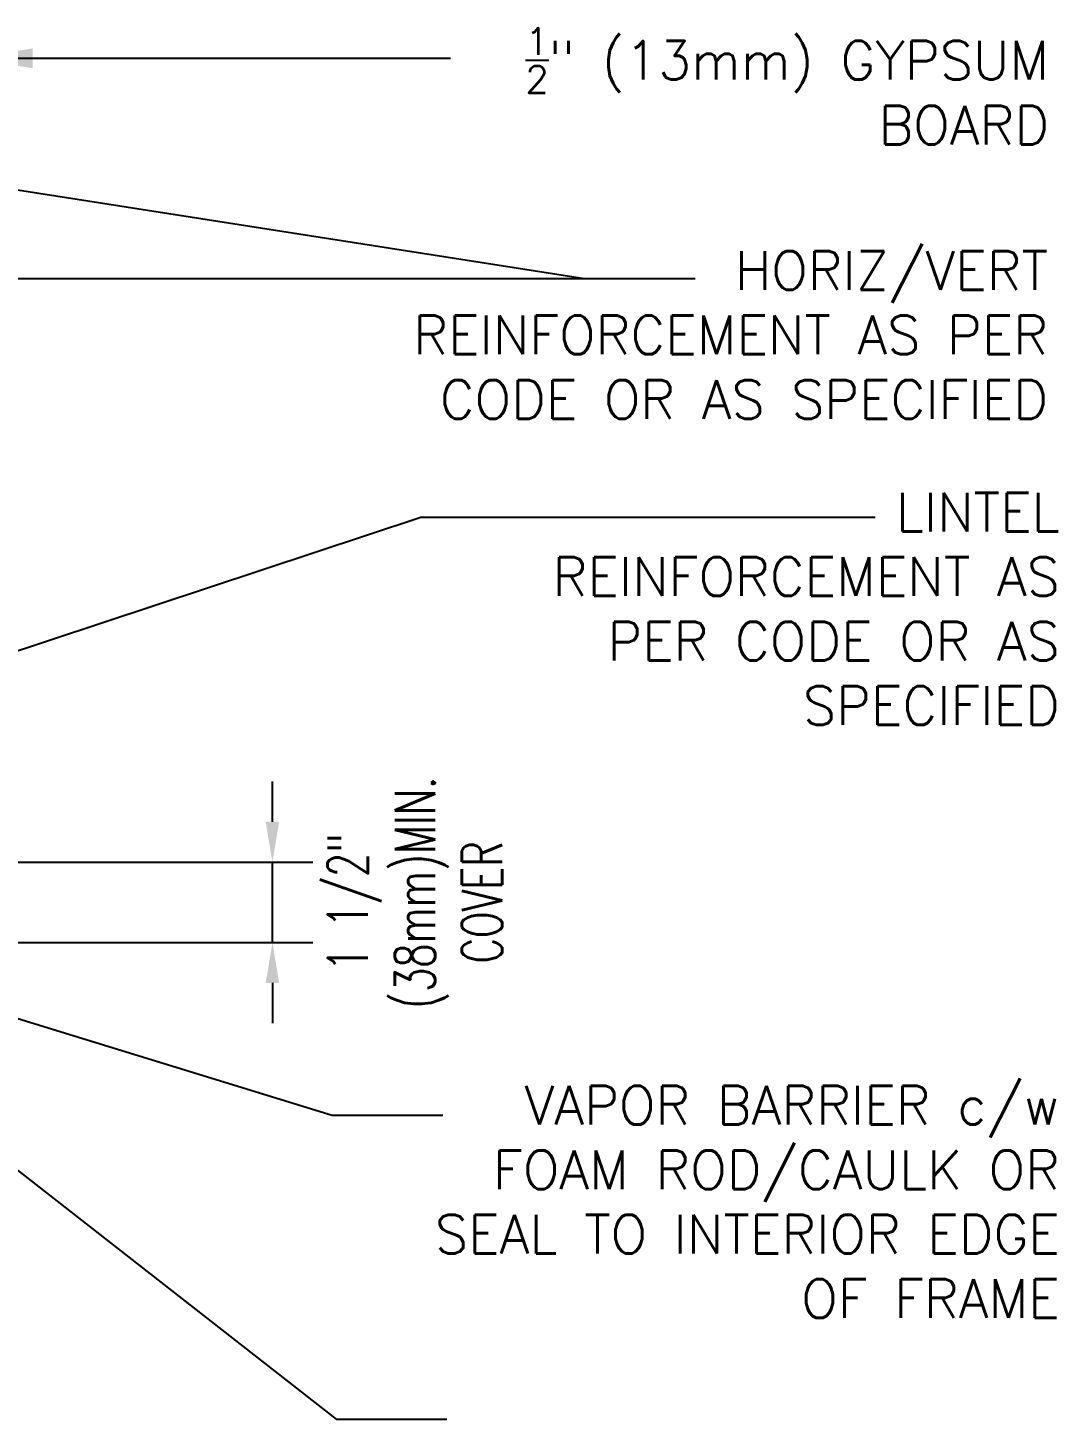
# Model space of a CAD drawing. Header units: inches. Extents: x 2854 to 3090, y 372 to 469.
# Drawn here: x 3070.58 to 3089.77, y 440.4 to 466.3 of the extents above; entities that cross this region are included whole.
import ezdxf

# ---------------------------------------------------------------- set-up
doc = ezdxf.new("R2010")
doc.units = ezdxf.units.IN
doc.header["$LTSCALE"] = 0.5
doc.header["$MEASUREMENT"] = 0
doc.layers.get('Defpoints').update_dxf_attribs({"linetype": 'CONTINUOUS'})
doc.layers.add('TEXT', color=4, linetype='CONTINUOUS')
doc.styles.add('DIM', font='romans.shx', dxfattribs={"width": 0.7})
doc.styles.get("Standard").update_dxf_attribs({"font": 'romans.shx'})
doc.dimstyles.new('ext_12', dxfattribs={"dimscale": 12, "dimtxt": 0.09375, "dimasz": 0.09375, "dimexe": 0.09375, "dimexo": 0.0625, "dimgap": 0.0625, "dimtad": 1, "dimdec": 1, "dimzin": 3, "dimdsep": 46, "dimlunit": 4, "dimtxsty": 'DIM', "dimcen": 0.09, "dimdle": 0.09375, "dimclrt": 4, "dimadec": 0, "dimazin": 0, "dimtfac": 1, "dimtdec": 1, "dimtmove": 2, "dimatfit": 3, "dimfxl": 1, "dimfrac": 2, "dimtolj": 1, "dimtzin": 0, "dimarcsym": 0})
doc.dimstyles.new('ext_8', dxfattribs={"dimscale": 8, "dimtxt": 0.09375, "dimasz": 0.09375, "dimexe": 0.09375, "dimexo": 0.0625, "dimgap": 0.0625, "dimtad": 1, "dimdec": 1, "dimzin": 3, "dimdsep": 46, "dimlunit": 4, "dimtxsty": 'DIM', "dimcen": 0.09, "dimdle": 0.09375, "dimclrt": 4, "dimadec": 0, "dimazin": 0, "dimtfac": 1, "dimtdec": 1, "dimtmove": 2, "dimatfit": 3, "dimfxl": 1, "dimfrac": 2, "dimtolj": 1, "dimtzin": 0, "dimarcsym": 0})

# ---------------------------------------------------------------- blocks, each defined once
blk = doc.blocks.new('*D11')
at = {"layer": 'Defpoints', "color": 0, "transparency": 16777216}
for p in [(3063.415, 450.773), (3075.137, 450.773), (3068.547, 449.273)]:
    blk.add_point(p, dxfattribs=at)
at = {"layer": 'TEXT', "color": 0, "lineweight": -2, "transparency": 16777216}
for p, q in [((3075.137, 451.523), (3075.137, 452.273)), ((3063.915, 450.773), (3075.887, 450.773)), ((3075.137, 449.273), (3075.137, 450.773)), ((3069.047, 449.273), (3075.887, 449.273)), ((3075.137, 448.523), (3075.137, 447.773))]:
    blk.add_line(p, q, dxfattribs=at)
at = {"layer": 'TEXT', "color": 0, "transparency": 16777216}
for points in [[(3075.012, 451.523), (3075.262, 451.523), (3075.137, 450.773)], [(3075.012, 448.523), (3075.262, 448.523), (3075.137, 449.273)]]:
    blk.add_solid(points, dxfattribs=at)
at = {"layer": 'TEXT', "color": 4, "transparency": 16777216, "insert": (3077.79, 450.023), "char_height": 0.75, "attachment_point": 5, "rotation": 90, "style": 'DIM'}
blk.add_mtext('\\A1;1 1/2" \\P (38mm)MIN. \\PCOVER', dxfattribs=at)

msp = doc.modelspace()

# ---------------------------------------------------------------- texts
at = {"layer": 'TEXT', "char_height": 0.72, "attachment_point": 3}
for s, insert, width in [('\\A1;{\\H0.7x;\\S1/2;}" (13mm) GYPSUM BOARD', (3089.599, 466.303), 11.30739), ('HORIZ/VERT REINFORCEMENT AS PER CODE OR AS SPECIFIED', (3089.578, 462.146), 14.19457), ('LINTEL REINFORCEMENT AS PER CODE OR AS SPECIFIED', (3089.797, 457.647), 11.30739), ('VAPOR BARRIER c/w FOAM ROD/CAULK OR SEAL TO INTERIOR EDGE OF FRAME', (3089.797, 446.607), 13.37813)]:
    msp.add_mtext(s, dxfattribs=dict(at, insert=insert, width=width))

# ---------------------------------------------------------------- dimensions: what is measured, and where the dimension line sits
at = {"layer": 'TEXT'}
dim = msp.add_linear_dim(base=(3075.137, 450.773), p1=(3068.547, 449.273), p2=(3063.415, 450.773), angle=90, text='<> \\P (38mm)MIN. \\PCOVER', dimstyle='ext_8', dxfattribs=at)
dim.commit()
dim.dimension.update_dxf_attribs({"geometry": '*D11', "text_midpoint": (3077.79, 450.023), "dimtype": 160})

# ---------------------------------------------------------------- leaders
for points in [[(3069.547, 465.735), (3075.156, 465.735), (3078.451, 465.735)], [(3059.974, 464.914), (3080.949, 461.635), (3083.01, 461.635)], [(3060.422, 461.635), (3080.949, 461.635), (3083.01, 461.635)], [(3061.033, 451.6), (3077.897, 457.196), (3086.361, 457.196)], [(3066.247, 448.275), (3076.324, 440.402), (3078.385, 440.402)], [(3069.109, 448.255), (3076.25, 446.061), (3078.311, 446.061)]]:
    msp.add_leader(points, dimstyle='ext_12', override={"dimgap": 0.0625, "dimtad": 0}, dxfattribs=at)

doc.saveas('drawing.dxf')
